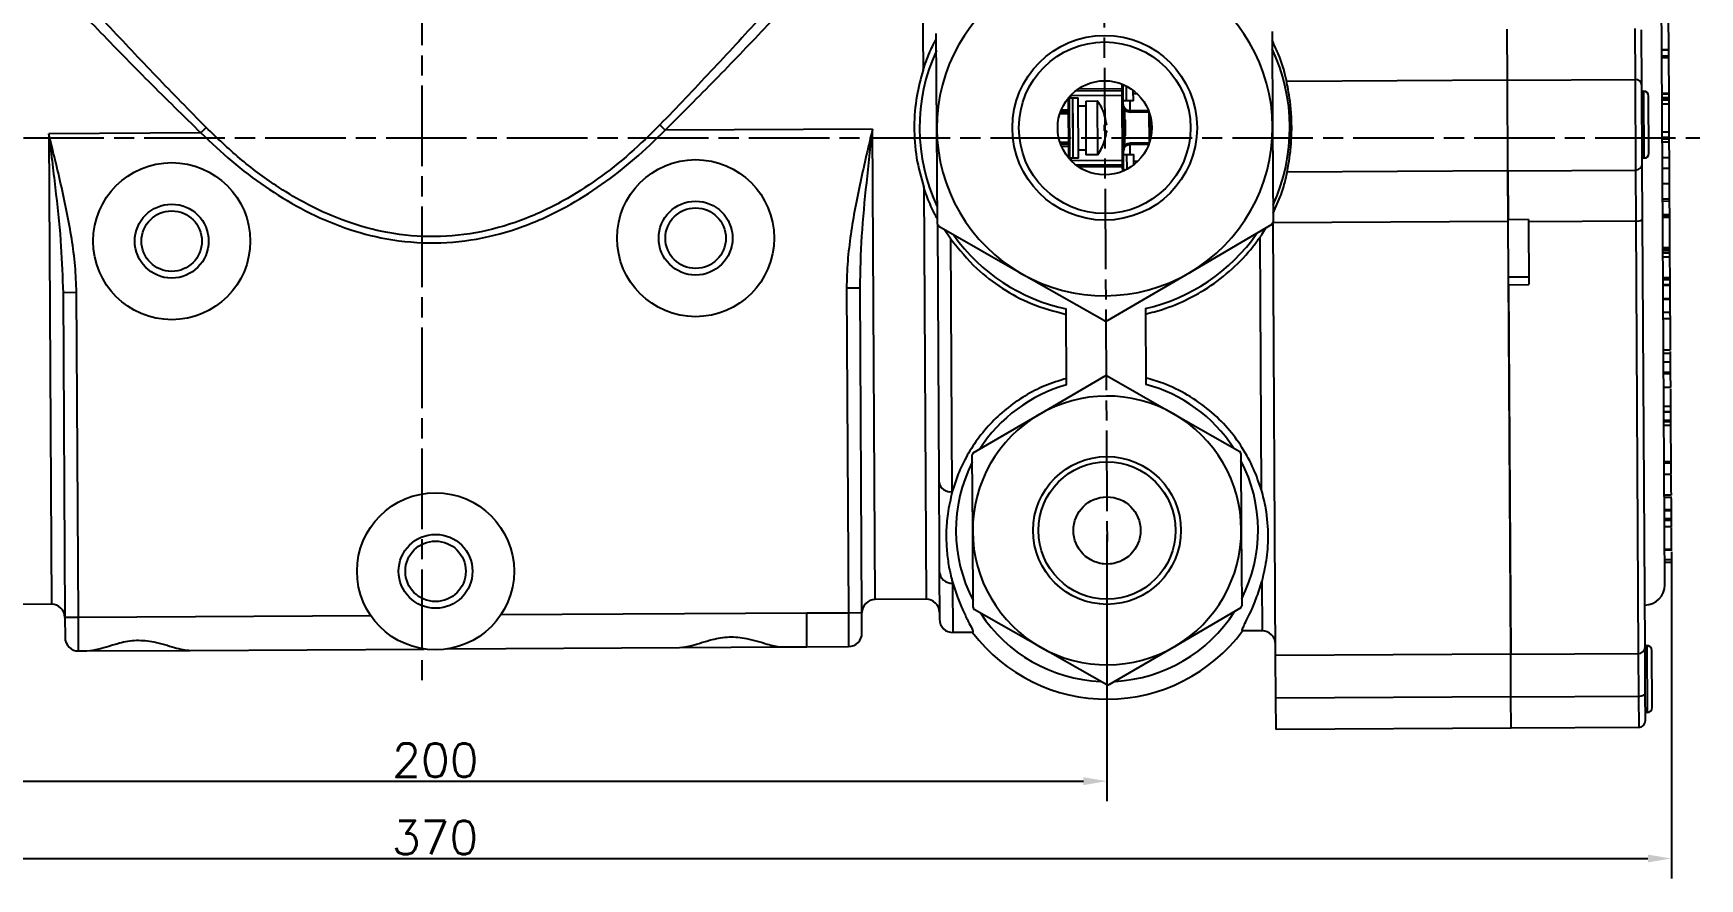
# Model space of a CAD drawing. Header units: millimetres. Extents: x 5231 to 7653, y 7068 to 7959.
# Drawn here: x 6793.1 to 7041.2, y 7515.7 to 7641.5 of the extents above; entities that cross this region are included whole.
import ezdxf

# ---------------------------------------------------------------- set-up
doc = ezdxf.new("R2010")
doc.units = ezdxf.units.MM
doc.linetypes.add('AM_ISO08W050', pattern=[18, 12, -1.5, 3, -1.5])
for name, color, linetype, lineweight in [('AM_5', 3, 'Continuous', 25), ('AM_7', 4, 'AM_ISO08W050', 25), ('标注', 3, 'Continuous', 13)]:
    doc.layers.add(name, color=color, linetype=linetype, lineweight=lineweight)
doc.styles.add('标注', font='txt.shx', dxfattribs={"height": 5})
doc.dimstyles.new('3.5-0.5', dxfattribs={"dimtxt": 5, "dimasz": 3.5, "dimexe": 3, "dimexo": 0.625, "dimtad": 1, "dimdsep": 46, "dimtxsty": '标注', "dimcen": 3.5, "dimaunit": 1, "dimadec": 0, "dimazin": 2, "dimtfac": 1, "dimtmove": 0, "dimatfit": 3, "dimfxl": 0, "dimarcsym": 0})
doc.dimstyles.new('3.5-0.5$0', dxfattribs={"dimtxt": 5, "dimasz": 3.5, "dimexe": 3, "dimexo": 0.625, "dimtad": 1, "dimdsep": 46, "dimtxsty": '标注', "dimcen": 3.5, "dimaunit": 1, "dimadec": 0, "dimazin": 2, "dimtfac": 1, "dimtmove": 0, "dimatfit": 3, "dimfxl": 0, "dimarcsym": 0})

# ---------------------------------------------------------------- blocks, each defined once
blk = doc.blocks.new('*D5')
at = {"layer": 'Defpoints', "color": 0, "transparency": 16777216}
for p in [(6668.88, 7562.23), (7037.01, 7563.74), (7037.01, 7518.71)]:
    blk.add_point(p, dxfattribs=at)
at = {"layer": '标注', "color": 0, "lineweight": -2, "transparency": 16777216}
for p, q in [((7037.01, 7563.12), (7037.01, 7515.71)), ((6668.88, 7561.61), (6668.88, 7515.71)), ((6672.38, 7518.71), (7033.51, 7518.71))]:
    blk.add_line(p, q, dxfattribs=at)
at = {"layer": '标注', "color": 0, "transparency": 16777216}
for points in [[(6672.38, 7519.29), (6672.38, 7518.12), (6668.88, 7518.71)], [(7033.51, 7519.29), (7033.51, 7518.12), (7037.01, 7518.71)]]:
    blk.add_solid(points, dxfattribs=at)
at = {"layer": '标注', "color": 0, "transparency": 16777216, "insert": (6852.94, 7521.83), "char_height": 5, "attachment_point": 5, "style": '标注'}
blk.add_mtext('370', dxfattribs=at)
blk = doc.blocks.new('*D9')
at = {"layer": 'AM_5', "color": 0, "lineweight": -2, "transparency": 16777216}
for p, q in [((6952.98, 7566.91), (6952.98, 7527.22)), ((6752.99, 7565.77), (6752.99, 7527.22)), ((6756.49, 7530.22), (6949.48, 7530.22))]:
    blk.add_line(p, q, dxfattribs=at)
at = {"layer": 'AM_5', "color": 0, "transparency": 16777216}
for points in [[(6756.49, 7530.8), (6756.49, 7529.63), (6752.99, 7530.22)], [(6949.48, 7530.8), (6949.48, 7529.63), (6952.98, 7530.22)]]:
    blk.add_solid(points, dxfattribs=at)
at = {"layer": 'Defpoints', "color": 0, "transparency": 16777216}
for p in [(6952.98, 7567.53), (6752.99, 7566.39), (6952.98, 7530.22)]:
    blk.add_point(p, dxfattribs=at)
at = {"layer": 'AM_5', "color": 0, "transparency": 16777216, "insert": (6852.98, 7533.34), "char_height": 5, "attachment_point": 5, "style": '标注'}
blk.add_mtext('200', dxfattribs=at)

msp = doc.modelspace()

# ---------------------------------------------------------------- linework, layer by layer
at = {"color": 7, "linetype": 'Continuous', "lineweight": 25}
for p, q in [((7036.03, 7559.439), (7035.248, 7696.436)), ((6925.409, 7667.811), (6925.591, 7636.016)), ((7036.546, 7644.245), (7036.575, 7639.088)), ((6927.641, 7627.321), (6927.56, 7641.518)), ((6977.559, 7641.803), (6977.64, 7627.606)), ((7012.601, 7634.546), (7012.558, 7642.119)), ((7031.557, 7642.227), (7031.6, 7634.655)), ((7032.606, 7633.724), (7032.558, 7642.054)), ((7036.575, 7639.088), (7035.575, 7639.083)), ((7036.576, 7639.021), (7035.576, 7639.015)), ((7036.575, 7639.088), (7036.576, 7639.021)), ((7036.576, 7639.021), (7036.581, 7638.102)), ((7036.581, 7638.102), (7035.581, 7638.096)), ((7036.581, 7638.094), (7035.581, 7638.088)), ((7036.582, 7637.863), (7035.582, 7637.857)), ((7036.581, 7638.094), (7036.582, 7637.863)), ((7036.582, 7637.863), (7036.613, 7632.556)), ((7036.709, 7637.603), (7036.584, 7637.602)), ((7036.587, 7636.94), (7036.712, 7636.941)), ((6955.193, 7633.982), (6955.197, 7633.241)), ((6955.397, 7633.206), (6955.393, 7633.899)), ((7012.601, 7634.546), (6979.738, 7634.359)), ((7012.601, 7634.546), (7031.6, 7634.655)), ((7012.678, 7621.066), (7012.601, 7634.546)), ((7031.6, 7634.655), (7031.677, 7621.175)), ((6947.205, 7631.875), (6947.215, 7630.132)), ((6947.416, 7629.934), (6947.403, 7632.109)), ((6947.404, 7631.934), (6947.904, 7631.937)), ((6947.603, 7632.265), (6947.602, 7632.324)), ((6947.603, 7632.265), (6955.202, 7632.308)), ((6947.604, 7631.935), (6947.603, 7632.265)), ((6947.904, 7631.937), (6948.704, 7631.941)), ((6947.93, 7627.437), (6947.904, 7631.937)), ((6947.956, 7622.937), (6947.904, 7631.937)), ((6948.321, 7632.972), (6955.198, 7633.012)), ((6955.197, 7633.241), (6948.633, 7633.203)), ((6948.756, 7622.941), (6948.704, 7631.941)), ((6949.807, 7631.447), (6951.531, 7631.457)), ((6949.807, 7631.447), (6949.853, 7623.448)), ((6951.531, 7631.457), (6951.576, 7623.457)), ((6955.198, 7633.012), (6955.197, 7633.241)), ((6955.198, 7633.012), (6955.202, 7632.308)), ((6955.202, 7632.308), (6955.258, 7622.649)), ((6955.401, 7632.502), (6955.397, 7633.206)), ((6955.459, 7622.457), (6955.401, 7632.502)), ((6955.907, 7631.482), (6955.407, 7631.479)), ((6955.907, 7631.482), (6955.895, 7633.661)), ((6956.907, 7631.488), (6955.907, 7631.482)), ((6956.416, 7629.985), (6956.407, 7631.485)), ((6956.907, 7631.488), (6956.898, 7633.019)), ((6957.511, 7632.491), (6956.901, 7632.488)), ((7032.672, 7622.116), (7032.606, 7633.724)), ((7032.61, 7632.92), (7032.86, 7632.922)), ((7032.86, 7632.922), (7032.917, 7622.922)), ((7033.663, 7623.676), (7033.615, 7632.176)), ((7036.613, 7632.556), (7035.613, 7632.55)), ((7036.613, 7632.519), (7035.613, 7632.513)), ((7036.613, 7632.444), (7035.613, 7632.438)), ((7036.616, 7631.931), (7035.616, 7631.926)), ((7036.618, 7631.623), (7035.618, 7631.618)), ((7036.618, 7631.587), (7035.618, 7631.581)), ((7036.613, 7632.556), (7036.613, 7632.519)), ((7036.613, 7632.519), (7036.613, 7632.444)), ((7036.616, 7631.931), (7036.618, 7631.623)), ((7036.618, 7631.623), (7036.618, 7631.587)), ((7036.618, 7631.587), (7036.621, 7630.998)), ((6945.967, 7629.578), (6947.218, 7629.585)), ((6947.217, 7629.774), (6946.03, 7629.768)), ((6946.166, 7630.126), (6947.215, 7630.132)), ((6947.215, 7630.132), (6947.217, 7629.774)), ((6947.218, 7629.585), (6947.217, 7629.774)), ((6947.218, 7629.585), (6947.242, 7625.281)), ((6947.418, 7629.576), (6947.416, 7629.934)), ((6947.442, 7625.292), (6947.418, 7629.576)), ((6948.711, 7630.741), (6949.811, 7630.747)), ((6952.598, 7629.478), (6952.585, 7629.471)), ((6955.623, 7628.689), (6955.615, 7630.113)), ((6959.164, 7630.001), (6956.416, 7629.985)), ((6956.416, 7629.985), (6956.417, 7629.808)), ((6956.417, 7629.808), (6959.217, 7629.824)), ((6959.216, 7629.862), (6959.217, 7629.824)), ((6959.217, 7629.824), (6959.243, 7625.178)), ((6959.23, 7629.824), (6959.217, 7629.824)), ((6959.44, 7625.8), (6959.42, 7629.205)), ((7036.621, 7630.998), (7035.621, 7630.992)), ((7036.621, 7630.998), (7036.645, 7626.806)), ((6818.086, 7626.695), (6795.423, 7626.566)), ((6795.423, 7626.566), (6795.823, 7556.567)), ((6818.086, 7626.695), (6818.877, 7627.491)), ((6887.197, 7627.09), (6886.398, 7627.877)), ((6918.073, 7627.266), (6887.197, 7627.09)), ((6918.473, 7557.267), (6918.073, 7627.266)), ((6927.722, 7613.124), (6927.641, 7627.321)), ((6947.956, 7622.937), (6947.93, 7627.437)), ((6952.87, 7627.905), (6952.594, 7627.903)), ((6952.599, 7627.023), (6952.875, 7627.025)), ((6955.623, 7628.689), (6955.423, 7628.688)), ((6955.626, 7628.198), (6955.426, 7628.197)), ((6955.628, 7627.809), (6955.428, 7627.808)), ((6955.623, 7628.689), (6955.626, 7628.198)), ((6955.623, 7628.689), (6955.724, 7628.59)), ((6955.626, 7628.198), (6955.628, 7627.809)), ((6955.626, 7628.198), (6955.726, 7628.098)), ((6955.628, 7627.809), (6955.728, 7627.91)), ((6955.628, 7627.809), (6955.637, 7626.233)), ((6955.737, 7626.334), (6955.637, 7626.233)), ((6955.726, 7628.098), (6955.724, 7628.59)), ((6955.728, 7627.91), (6955.726, 7628.098)), ((6955.737, 7626.334), (6955.728, 7627.91)), ((6959.632, 7627.127), (6959.628, 7627.88)), ((6977.64, 7627.606), (6977.721, 7613.409)), ((7036.645, 7626.806), (7035.645, 7626.801)), ((7036.645, 7626.806), (7036.65, 7626.023)), ((6947.242, 7625.281), (6945.992, 7625.274)), ((6946.057, 7625.084), (6947.244, 7625.091)), ((6946.197, 7624.727), (6947.246, 7624.733)), ((6947.242, 7625.281), (6947.244, 7625.091)), ((6947.244, 7625.091), (6947.246, 7624.733)), ((6947.246, 7624.733), (6947.256, 7622.991)), ((6947.444, 7624.934), (6947.442, 7625.292)), ((6947.457, 7622.759), (6947.444, 7624.934)), ((6949.849, 7624.148), (6948.749, 7624.141)), ((6952.608, 7625.456), (6952.621, 7625.448)), ((6955.637, 7626.233), (6955.437, 7626.232)), ((6955.645, 7624.849), (6955.637, 7626.233)), ((6959.243, 7625.178), (6956.443, 7625.162)), ((6956.443, 7625.162), (6956.444, 7624.985)), ((6956.444, 7624.985), (6959.193, 7625.001)), ((6956.453, 7623.485), (6956.444, 7624.985)), ((6959.257, 7625.178), (6959.243, 7625.178)), ((6959.243, 7625.14), (6959.243, 7625.178)), ((7036.65, 7626.023), (7035.65, 7626.017)), ((7036.65, 7625.996), (7035.65, 7625.99)), ((7036.651, 7625.788), (7035.651, 7625.782)), ((7036.654, 7625.326), (7035.654, 7625.32)), ((7036.654, 7625.297), (7035.654, 7625.291)), ((7036.65, 7626.023), (7036.65, 7625.996)), ((7036.65, 7625.996), (7036.651, 7625.788)), ((7036.65, 7625.953), (7036.775, 7625.954)), ((7036.654, 7625.369), (7036.654, 7625.326)), ((7036.654, 7625.326), (7036.654, 7625.297)), ((7036.654, 7625.297), (7036.667, 7623.008)), ((6947.956, 7622.937), (6947.456, 7622.934)), ((6947.658, 7622.605), (6947.656, 7622.935)), ((6947.658, 7622.605), (6955.258, 7622.649)), ((6947.658, 7622.546), (6947.658, 7622.605)), ((6948.756, 7622.941), (6947.956, 7622.937)), ((6955.262, 7621.945), (6948.384, 7621.906)), ((6948.699, 7621.679), (6955.263, 7621.716)), ((6951.576, 7623.457), (6949.853, 7623.448)), ((6955.258, 7622.649), (6955.262, 7621.945)), ((6955.263, 7621.716), (6955.262, 7621.945)), ((6955.263, 7621.716), (6955.267, 7620.975)), ((6955.453, 7623.48), (6955.953, 7623.482)), ((6955.463, 7621.753), (6955.459, 7622.457)), ((6955.467, 7621.06), (6955.463, 7621.753)), ((6955.953, 7623.482), (6956.953, 7623.488)), ((6955.965, 7621.304), (6955.953, 7623.482)), ((6956.962, 7621.957), (6956.953, 7623.488)), ((6956.959, 7622.488), (6957.568, 7622.492)), ((7032.917, 7622.922), (7032.667, 7622.921)), ((7032.72, 7613.787), (7032.672, 7622.116)), ((7036.667, 7623.008), (7035.667, 7623.002)), ((7036.676, 7621.425), (7035.676, 7621.419)), ((7036.676, 7621.396), (7035.676, 7621.39)), ((7036.667, 7623.008), (7036.676, 7621.425)), ((7036.676, 7621.425), (7036.676, 7621.396)), ((7036.676, 7621.396), (7036.689, 7619.107)), ((7012.678, 7621.066), (6979.815, 7620.878)), ((7012.678, 7621.066), (7031.677, 7621.175)), ((7012.721, 7613.494), (7012.678, 7621.066)), ((7012.678, 7621.066), (7012.719, 7613.781)), ((7031.677, 7621.175), (7031.721, 7613.602)), ((7036.689, 7619.107), (7035.689, 7619.102)), ((7036.689, 7619.107), (7036.702, 7616.825)), ((6925.69, 7618.603), (6926.04, 7557.311)), ((7036.702, 7616.825), (7035.702, 7616.819)), ((7036.704, 7616.519), (7035.704, 7616.513)), ((7036.702, 7616.825), (7036.704, 7616.519)), ((7036.704, 7616.519), (7036.715, 7614.527)), ((7036.715, 7614.527), (7035.715, 7614.521)), ((7036.717, 7614.221), (7035.717, 7614.215)), ((7036.718, 7614.092), (7035.718, 7614.086)), ((7036.715, 7614.527), (7036.717, 7614.221)), ((7036.717, 7614.221), (7036.718, 7614.092)), ((7036.717, 7614.212), (7036.842, 7614.213)), ((7036.718, 7614.092), (7036.744, 7609.59)), ((6927.722, 7613.124), (6927.941, 7574.745)), ((6940.264, 7605.742), (6927.929, 7612.77)), ((6929.734, 7610.892), (6928.811, 7612.267)), ((6977.518, 7613.053), (6965.264, 7605.885)), ((7012.721, 7613.494), (6977.722, 7613.294)), ((6978.089, 7548.898), (6977.722, 7613.294)), ((7015.719, 7613.798), (7012.719, 7613.781)), ((7013.089, 7549.098), (7012.721, 7613.494)), ((7015.719, 7613.798), (7015.721, 7613.511)), ((7015.721, 7613.511), (7031.721, 7613.602)), ((7015.721, 7613.511), (7015.775, 7604.125)), ((7031.721, 7613.602), (7032.088, 7549.207)), ((7033.083, 7550.196), (7032.72, 7613.787)), ((6929.949, 7573.316), (6929.734, 7610.892)), ((6975.734, 7611.155), (6975.948, 7573.578)), ((7036.744, 7609.59), (7035.744, 7609.585)), ((7036.745, 7609.285), (7035.745, 7609.279)), ((7036.746, 7609.168), (7035.746, 7609.162)), ((7036.744, 7609.59), (7036.745, 7609.285)), ((7036.745, 7609.285), (7036.746, 7609.168)), ((7036.746, 7609.168), (7036.748, 7608.782)), ((7036.748, 7608.782), (7035.748, 7608.777)), ((7036.752, 7608.193), (7035.752, 7608.187)), ((7036.751, 7608.229), (7036.752, 7608.193)), ((7036.752, 7608.193), (7036.769, 7605.138)), ((6952.6, 7598.714), (6940.264, 7605.742)), ((6965.264, 7605.885), (6953.009, 7598.716)), ((7015.768, 7605.242), (7012.768, 7605.225)), ((7012.775, 7604.108), (7015.775, 7604.125)), ((7012.775, 7604.108), (7013.089, 7549.098)), ((7036.769, 7605.138), (7035.769, 7605.132)), ((7036.771, 7604.849), (7035.771, 7604.843)), ((7036.775, 7604.088), (7035.775, 7604.082)), ((7036.764, 7605.995), (7036.889, 7605.996)), ((7036.769, 7605.138), (7036.771, 7604.849)), ((7036.771, 7604.849), (7036.775, 7604.088)), ((7036.775, 7604.088), (7036.776, 7603.992)), ((6797.517, 7603.757), (6797.558, 7602.913)), ((6799.558, 7602.925), (6797.558, 7602.913)), ((6797.558, 7602.913), (6797.834, 7554.578)), ((6799.834, 7554.59), (6799.558, 7602.925)), ((6916.208, 7603.591), (6914.208, 7603.579)), ((6914.208, 7603.579), (6914.484, 7555.245)), ((6916.484, 7555.256), (6916.208, 7603.591)), ((7036.776, 7603.992), (7035.776, 7603.986)), ((7036.787, 7602.029), (7035.787, 7602.023)), ((7036.787, 7601.911), (7035.788, 7601.905)), ((7036.776, 7603.992), (7036.787, 7602.029)), ((7036.787, 7602.029), (7036.787, 7601.911)), ((7036.787, 7601.911), (7036.798, 7599.985)), ((6946.959, 7589.203), (6946.895, 7600.5)), ((6958.693, 7600.567), (6958.758, 7589.271)), ((7036.798, 7599.985), (7035.799, 7599.979)), ((7036.798, 7599.985), (7036.804, 7599.031)), ((7036.804, 7599.031), (7035.804, 7599.026)), ((7036.804, 7599.031), (7036.831, 7594.364)), ((7036.811, 7597.816), (7036.936, 7597.817)), ((7036.831, 7594.364), (7035.831, 7594.358)), ((7036.82, 7596.148), (7036.945, 7596.149)), ((7036.832, 7594.189), (7036.833, 7593.892)), ((7036.833, 7593.892), (7035.833, 7593.886)), ((7036.841, 7592.565), (7035.841, 7592.559)), ((7036.833, 7593.892), (7036.841, 7592.565)), ((7036.841, 7592.617), (7036.966, 7592.617)), ((7036.841, 7592.565), (7036.85, 7591.039)), ((6942.884, 7584.796), (6952.687, 7590.531)), ((6953.015, 7590.533), (6962.883, 7584.91)), ((7036.85, 7591.039), (7035.85, 7591.033)), ((7036.851, 7590.858), (7035.851, 7590.852)), ((7036.85, 7591.039), (7036.851, 7590.858)), ((7036.851, 7590.858), (7036.862, 7588.801)), ((7036.862, 7588.801), (7035.862, 7588.795)), ((6933.08, 7579.061), (6942.884, 7584.796)), ((6962.883, 7584.91), (6972.752, 7579.288)), ((7036.879, 7585.971), (7035.879, 7585.966)), ((7037.008, 7585.173), (7035.883, 7585.166)), ((7036.883, 7585.158), (7035.883, 7585.153)), ((7036.883, 7585.158), (7036.89, 7583.881)), ((7036.89, 7583.881), (7035.89, 7583.875)), ((7036.892, 7583.679), (7035.892, 7583.673)), ((7036.895, 7583.136), (7035.895, 7583.13)), ((7036.89, 7583.991), (7037.015, 7583.992)), ((7036.89, 7583.881), (7036.892, 7583.679)), ((7036.895, 7583.136), (7036.925, 7577.771)), ((7036.908, 7580.847), (7037.033, 7580.848)), ((6932.983, 7567.419), (6932.918, 7578.776)), ((6972.917, 7579.005), (6972.982, 7567.647)), ((7036.925, 7577.771), (7035.925, 7577.765)), ((7036.927, 7577.528), (7035.927, 7577.522)), ((7036.925, 7577.771), (7036.927, 7577.528)), ((7036.927, 7577.528), (7036.936, 7575.843)), ((7036.936, 7575.843), (7035.936, 7575.837)), ((7036.954, 7572.799), (7035.954, 7572.793)), ((7037.081, 7572.456), (7035.956, 7572.449)), ((7036.949, 7573.56), (7037.074, 7573.561)), ((7036.957, 7572.306), (7036.966, 7570.597)), ((7036.958, 7571.967), (7037.083, 7571.968)), ((7036.966, 7570.597), (7035.966, 7570.591)), ((7036.967, 7570.454), (7035.967, 7570.449)), ((7036.974, 7569.289), (7035.974, 7569.283)), ((7036.966, 7570.597), (7036.967, 7570.454)), ((7036.967, 7570.454), (7036.974, 7569.289)), ((7036.974, 7569.289), (7036.975, 7569.011)), ((6933.048, 7556.061), (6932.983, 7567.419)), ((6972.982, 7567.647), (6973.047, 7556.289)), ((7036.975, 7569.011), (7035.975, 7569.006)), ((7036.981, 7568.066), (7035.981, 7568.06)), ((7036.975, 7569.011), (7036.981, 7568.066)), ((7037, 7564.693), (7036, 7564.687)), ((7037.126, 7564.603), (7036.001, 7564.596)), ((6952.272, 7562.584), (6953.749, 7562.592)), ((7037.009, 7563.14), (7036.009, 7563.135)), ((7037.011, 7562.749), (7036.011, 7562.744)), ((7037.009, 7563.14), (7037.011, 7562.749)), ((6928.017, 7561.468), (6928.057, 7554.322)), ((6930.069, 7552.333), (6930.027, 7559.675)), ((6976.026, 7559.937), (6976.068, 7552.596)), ((6926.04, 7557.311), (6918.473, 7557.267)), ((6795.823, 7556.567), (6780.043, 7556.477)), ((6799.834, 7554.59), (6797.834, 7554.578)), ((6797.834, 7554.578), (6797.851, 7551.578)), ((6843.377, 7554.838), (6799.834, 7554.59)), ((6799.863, 7549.59), (6799.834, 7554.59)), ((6908.272, 7555.209), (6862.729, 7554.949)), ((6914.484, 7555.245), (6908.272, 7555.209)), ((6908.3, 7550.209), (6908.272, 7555.209)), ((6916.484, 7555.256), (6914.484, 7555.245)), ((6914.484, 7555.245), (6914.513, 7550.245)), ((6916.502, 7552.256), (6916.484, 7555.256)), ((6943.082, 7550.156), (6933.213, 7555.778)), ((6972.885, 7556.005), (6963.081, 7550.27)), ((6932.982, 7552.35), (6930.069, 7552.333)), ((6976.068, 7552.596), (6973.155, 7552.58)), ((6799.863, 7549.59), (6801.096, 7549.597)), ((6801.096, 7549.597), (6816.484, 7549.685)), ((6816.484, 7549.685), (6851.337, 7549.884)), ((6854.826, 7549.904), (6889.346, 7550.101)), ((6889.346, 7550.101), (6904.734, 7550.189)), ((6904.734, 7550.189), (6908.3, 7550.209)), ((6908.3, 7550.209), (6914.513, 7550.245)), ((6952.95, 7544.533), (6943.082, 7550.156)), ((6963.081, 7550.27), (6953.278, 7544.535)), ((7033.081, 7550.422), (7033.331, 7550.423)), ((7033.122, 7543.242), (7033.083, 7550.196)), ((7033.331, 7550.423), (7033.389, 7540.423)), ((7034.134, 7541.178), (7034.086, 7549.677)), ((7013.089, 7549.098), (6978.089, 7548.898)), ((6978.125, 7542.576), (6978.089, 7548.898)), ((7013.089, 7549.098), (7032.088, 7549.207)), ((7013.125, 7542.776), (7013.089, 7549.098)), ((7032.088, 7549.207), (7032.124, 7542.884)), ((7013.125, 7542.776), (6978.125, 7542.576)), ((6978.152, 7537.908), (6978.125, 7542.576)), ((7013.125, 7542.776), (7032.124, 7542.884)), ((7013.151, 7538.108), (7013.125, 7542.776)), ((7032.124, 7542.884), (7032.151, 7538.216)), ((7033.145, 7539.222), (7033.122, 7543.242)), ((7033.389, 7540.423), (7033.139, 7540.422)), ((7013.151, 7538.108), (6978.152, 7537.908)), ((7032.151, 7538.216), (7013.151, 7538.108))]:
    msp.add_line(p, q, dxfattribs=at)
at = {"color": 7, "linetype": 'Continuous', "lineweight": 25, "flags": 128}
for points in [[(6947.603, 7632.265), (6947.564, 7632.261), (6947.535, 7632.253)], [(6947.462, 7622.753), (6947.461, 7622.76), (6947.457, 7622.797)], [(6947.658, 7622.605), (6947.619, 7622.609), (6947.59, 7622.616)], [(7032.124, 7542.884), (7032.32, 7542.892), (7032.507, 7542.913), (7032.68, 7542.947), (7032.831, 7542.991), (7032.955, 7543.045), (7033.047, 7543.107), (7033.104, 7543.173), (7033.122, 7543.242)]]:
    msp.add_lwpolyline(points, dxfattribs=at)
at = {"color": 7, "linetype": 'Continuous', "lineweight": 25}
for centre, radius in [((6952.64, 7627.464), 13.75), ((6952.64, 7627.464), 12.771), ((6952.64, 7627.464), 7), ((6813.734, 7610.591), 11.689), ((6891.733, 7611.036), 11.689), ((6891.733, 7611.036), 5.5), ((6813.734, 7610.591), 5.5), ((6813.734, 7610.591), 4.5), ((6891.733, 7611.036), 4.5), ((6952.982, 7567.533), 11), ((6952.982, 7567.533), 10.217), ((6853.016, 7561.452), 11.689), ((6952.982, 7567.533), 5), ((6853.016, 7561.452), 5.5), ((6853.016, 7561.452), 4.5)]:
    msp.add_circle(centre, radius, dxfattribs=at)
for centre, radius, start, end in [((6952.64, 7627.464), 25, 120.32718, 180.32718), ((6952.64, 7627.464), 25, 0.32718, 60.32718), ((6952.64, 7627.464), 27.569, 155.3953, 205.25906), ((6952.64, 7627.464), 27.569, 335.3953, 25.25906), ((7031.637, 7633.686), 0.97, 2.27858, 92.15393), ((6946.43, 7627.428), 6.5, 18.38739, 38.30705), ((6955.247, 7632.936), 0.308, 60.88801, 99.34984), ((6955.201, 7633.208), 0.197, 269.35142, 359.31699), ((6955.205, 7632.505), 0.197, 269.35142, 359.31699), ((7032.865, 7632.172), 0.75, 0.32718, 90.32718), ((6947.216, 7629.932), 0.2, 0.36649, 90.36644), ((6947.218, 7629.575), 0.2, 0.36649, 90.36644), ((6947.273, 7628.579), 1.008, 81.76012, 93.1639), ((6946.43, 7627.428), 6.485, 6.87935, 18.35953), ((6955.564, 7630.512), 0.403, 248.32553, 277.33535), ((6952.64, 7627.464), 25, 180.32718, 240.32718), ((6945.269, 7627.422), 7.341, 356.89078, 3.76358), ((6946.43, 7627.428), 6.485, 342.29483, 353.77501), ((6952.64, 7627.464), 25, 300.32718, 0.32718), ((6947.287, 7626.287), 1.008, 267.49046, 278.89424), ((6947.243, 7625.291), 0.2, 270.28792, 0.28786), ((6947.245, 7624.933), 0.2, 270.28792, 0.28786), ((6946.43, 7627.428), 6.5, 322.34731, 342.26697), ((6955.598, 7624.449), 0.403, 83.319, 112.32883), ((6955.262, 7622.452), 0.197, 1.33736, 91.30294), ((6955.266, 7621.749), 0.197, 1.33736, 91.30294), ((6955.31, 7622.021), 0.308, 261.30451, 299.76635), ((7031.703, 7622.144), 0.97, 268.50043, 358.37578), ((7032.913, 7623.672), 0.75, 270.32718, 0.32718), ((6952.64, 7627.464), 28.75, 209.91903, 210.73533), ((6952.64, 7627.464), 27.569, 215.3953, 257.97106), ((6952.64, 7627.464), 27.569, 282.6833, 325.25906), ((6952.64, 7627.464), 28.75, 329.91903, 330.73533), ((7031.954, 7615.135), 1.551, 261.34821, 299.59275), ((6952.64, 7627.464), 25, 240.32718, 300.32718), ((6952.64, 7627.464), 28.75, 269.91903, 270.73533), ((6952.982, 7567.533), 22.492, 105.53317, 147.55413), ((6952.982, 7567.533), 23, 89.91903, 90.73533), ((6952.982, 7567.533), 22.492, 33.10023, 75.12119), ((6952.982, 7567.533), 20, 60.32718, 120.32718), ((6952.982, 7567.533), 20, 120.32718, 180.32718), ((6952.982, 7567.533), 20, 0.32718, 60.32718), ((6952.982, 7567.533), 23, 29.91903, 30.73533), ((6952.982, 7567.533), 22.492, 153.10023, 207.55413), ((6952.982, 7567.533), 23, 149.91903, 150.73533), ((6952.982, 7567.533), 22.492, 333.10023, 27.55413), ((6929.698, 7575.089), 1.791, 191.07965, 278.04943), ((6952.982, 7567.533), 20, 180.32718, 240.32718), ((6952.982, 7567.533), 20, 300.32718, 0.32718), ((6929.923, 7561.582), 1.91, 183.42483, 273.12137), ((7033.03, 7559.422), 3, 270.32718, 0.32718), ((6918.484, 7555.267), 2, 90.32718, 180.32718), ((6926.052, 7555.311), 2, 0.32718, 90.32718), ((6795.834, 7554.567), 2, 0.32718, 90.32718), ((6952.982, 7567.533), 23, 209.91903, 210.73533), ((6952.982, 7567.533), 22.492, 213.10023, 267.55413), ((6952.982, 7567.533), 22.492, 273.10023, 327.55413), ((6952.982, 7567.533), 23, 329.91903, 330.73533), ((6914.502, 7552.245), 2, 270.32718, 0.32718), ((6930.057, 7554.333), 2, 180.32718, 270.32718), ((6952.982, 7567.533), 25.111, 217.20256, 323.4518), ((6976.08, 7550.596), 2, 0.32718, 90.32718), ((6799.851, 7551.59), 2, 180.32718, 270.32718), ((6952.982, 7567.533), 20, 240.32718, 300.32718), ((7032.091, 7550.199), 0.992, 269.86502, 359.85744), ((7033.336, 7549.673), 0.75, 0.32718, 90.32718), ((6952.982, 7567.533), 23, 269.91903, 270.73533), ((7033.384, 7541.173), 0.75, 270.32718, 0.32718), ((7032.145, 7539.216), 1, 270.32718, 0.32718)]:
    msp.add_arc(centre, radius, start, end, dxfattribs=at)
for points, knots in [([(6818.877, 7627.491), (6816.389, 7630.024), (6811.413, 7635.087), (6804.088, 7642.882), (6796.866, 7650.723), (6790.599, 7657.674), (6785.282, 7663.646), (6782.375, 7666.95), (6780.918, 7668.607)], [0, 0, 0, 0, 0.1836196, 0.367222, 0.5564109, 0.7455629, 0.8724613, 1, 1, 1, 1]), ([(6923.884, 7669.423), (6922.454, 7667.759), (6919.585, 7664.422), (6914.405, 7658.468), (6908.354, 7651.599), (6901.306, 7643.761), (6894.004, 7635.8), (6888.933, 7630.518), (6886.398, 7627.877)], [0, 0, 0, 0, 0.1268853, 0.2544367, 0.4378502, 0.6212966, 0.8106384, 1, 1, 1, 1]), ([(6779.412, 7666.977), (6780.888, 7665.362), (6783.848, 7662.124), (6789.195, 7656.346), (6795.441, 7649.679), (6802.716, 7642.075), (6810.249, 7634.359), (6815.474, 7629.25), (6818.086, 7626.695)], [0, 0, 0, 0, 0.1267265, 0.2541095, 0.4376598, 0.6212433, 0.8106118, 1, 1, 1, 1]), ([(6887.197, 7627.09), (6889.704, 7629.597), (6894.718, 7634.611), (6902.095, 7642.331), (6909.366, 7650.099), (6915.673, 7656.985), (6921.021, 7662.899), (6923.944, 7666.171), (6925.409, 7667.811)], [0, 0, 0, 0, 0.1837578, 0.3674983, 0.5567128, 0.7458901, 0.8726298, 1, 1, 1, 1]), ([(6925.591, 7636.016), (6925.89, 7636.888), (6926.274, 7638.011), (6926.901, 7639.404), (6927.225, 7640.061), (6927.445, 7640.468), (6927.546, 7640.643), (6927.558, 7640.653), (6927.564, 7640.658)], [0, 0, 0, 0, 0.4821275, 0.6208902, 0.808203, 0.87267, 0.937666, 1, 1, 1, 1]), ([(6979.738, 7634.359), (6979.638, 7634.831), (6979.44, 7635.775), (6978.711, 7638.066), (6977.923, 7639.723), (6977.566, 7640.473)], [0, 0, 0, 0, 0.3537743, 0.7076089, 1, 1, 1, 1]), ([(6925.591, 7636.016), (6925.247, 7634.738), (6924.511, 7632.006), (6924.178, 7627.598), (6924.476, 7623.001), (6925.29, 7620.054), (6925.69, 7618.603)], [0, 0, 0, 0, 0.2248789, 0.4807796, 0.7445178, 1, 1, 1, 1]), ([(6979.815, 7620.878), (6979.88, 7621.238), (6980.01, 7621.958), (6980.299, 7623.875), (6980.484, 7626.163), (6980.489, 7628.615), (6980.309, 7630.924), (6980.022, 7632.873), (6979.819, 7633.919), (6979.751, 7634.29), (6979.738, 7634.359)], [0, 0, 0, 0, 0.1392095, 0.278354, 0.418662, 0.5563775, 0.6916671, 0.8285305, 0.9684858, 1, 1, 1, 1]), ([(7036.613, 7632.444), (7036.613, 7632.432), (7036.613, 7632.408), (7036.614, 7632.222), (7036.615, 7632.042), (7036.616, 7631.931)], [0, 0, 0, 0, 0.2815224, 0.5597776, 1, 1, 1, 1]), ([(6955.615, 7630.113), (6955.589, 7630.184), (6955.513, 7630.396), (6955.433, 7630.666), (6955.412, 7630.884), (6955.41, 7630.964), (6955.41, 7630.978), (6955.41, 7630.979)], [0, 0, 0, 0, 0.24085865, 0.71962646, 0.95414112, 0.99321519, 1, 1, 1, 1]), ([(6956.416, 7629.985), (6956.304, 7629.995), (6956.08, 7630.016), (6955.781, 7630.185), (6955.554, 7630.434), (6955.43, 7630.715), (6955.416, 7630.902), (6955.41, 7630.979)], [0, 0, 0, 0, 0.2116729, 0.4234834, 0.6360183, 0.8503704, 1, 1, 1, 1]), ([(6955.615, 7630.113), (6955.633, 7630.097), (6955.752, 7629.995), (6956.014, 7629.846), (6956.283, 7629.821), (6956.417, 7629.808)], [0, 0, 0, 0, 0.0824827, 0.5417069, 1, 1, 1, 1]), ([(6799.558, 7602.925), (6799.51, 7604.259), (6799.412, 7606.937), (6798.692, 7612.23), (6797.366, 7618.765), (6796.074, 7623.946), (6795.427, 7626.549), (6795.423, 7626.566)], [0, 0, 0, 0, 0.166496, 0.3340173, 0.6654857, 0.9978316, 1, 1, 1, 1]), ([(6795.423, 7626.566), (6795.425, 7626.548), (6795.754, 7623.892), (6796.397, 7618.587), (6797.245, 7610.997), (6797.431, 7606.058), (6797.517, 7603.757)], [0, 0, 0, 0, 0.0023022, 0.3488968, 0.6967066, 1, 1, 1, 1]), ([(6818.086, 7626.695), (6819.592, 7625.266), (6822.606, 7622.406), (6827.573, 7618.636), (6832.929, 7615.343), (6838.706, 7612.725), (6845.101, 7610.854), (6851.997, 7610.116), (6859.155, 7610.68), (6866.053, 7612.59), (6872.269, 7615.432), (6877.795, 7618.917), (6882.724, 7622.746), (6885.707, 7625.643), (6887.197, 7627.09)], [0, 0, 0, 0, 0.0791525, 0.1584325, 0.2374544, 0.3186043, 0.3996817, 0.4906772, 0.5816628, 0.6719584, 0.7623641, 0.8414461, 0.920787, 1, 1, 1, 1]), ([(6886.398, 7627.877), (6884.942, 7626.444), (6882.026, 7623.577), (6877.206, 7619.777), (6871.805, 7616.319), (6865.733, 7613.497), (6858.999, 7611.599), (6852.01, 7611.04), (6845.276, 7611.774), (6839.034, 7613.633), (6833.78, 7616.053), (6828.693, 7619.138), (6823.771, 7622.807), (6820.509, 7625.929), (6818.877, 7627.491)], [0, 0, 0, 0, 0.079479, 0.1590841, 0.2384269, 0.3286373, 0.4187293, 0.5092837, 0.5998488, 0.6807634, 0.7617558, 0.8243123, 0.9121312, 1, 1, 1, 1]), ([(6918.073, 7627.266), (6918.069, 7627.249), (6917.453, 7624.644), (6916.221, 7619.449), (6914.97, 7612.906), (6914.31, 7607.6), (6914.242, 7604.922), (6914.208, 7603.579)], [0, 0, 0, 0, 0.0021684, 0.3338685, 0.6659829, 0.8325958, 1, 1, 1, 1]), ([(6916.208, 7603.591), (6916.274, 7606.173), (6916.407, 7611.386), (6917.188, 7619.267), (6917.772, 7624.579), (6918.071, 7627.249), (6918.073, 7627.266)], [0, 0, 0, 0, 0.3282018, 0.6623673, 0.9977801, 1, 1, 1, 1]), ([(6952.869, 7628.205), (6952.872, 7628.171), (6952.88, 7628.105), (6952.884, 7628.015), (6952.884, 7627.947), (6952.879, 7627.91), (6952.873, 7627.907), (6952.87, 7627.905)], [0, 0, 0, 0, 0.2136137, 0.4272961, 0.6394584, 0.8509592, 1, 1, 1, 1]), ([(6952.875, 7627.025), (6952.879, 7627.022), (6952.886, 7627.015), (6952.89, 7626.964), (6952.89, 7626.889), (6952.885, 7626.805), (6952.879, 7626.748), (6952.877, 7626.725)], [0, 0, 0, 0, 0.2136137, 0.4272961, 0.6394584, 0.8509592, 1, 1, 1, 1]), ([(6955.45, 7623.98), (6955.455, 7624.057), (6955.467, 7624.244), (6955.588, 7624.526), (6955.812, 7624.778), (6956.109, 7624.951), (6956.333, 7624.974), (6956.444, 7624.985)], [0, 0, 0, 0, 0.1496296, 0.3639817, 0.5765166, 0.7883271, 1, 1, 1, 1]), ([(6955.645, 7624.849), (6955.62, 7624.777), (6955.546, 7624.564), (6955.469, 7624.293), (6955.451, 7624.076), (6955.45, 7623.995), (6955.45, 7623.982), (6955.45, 7623.98)], [0, 0, 0, 0, 0.2408586, 0.7196265, 0.9541411, 0.9932152, 1, 1, 1, 1]), ([(6956.443, 7625.162), (6956.309, 7625.148), (6956.041, 7625.12), (6955.781, 7624.968), (6955.663, 7624.865), (6955.645, 7624.849)], [0, 0, 0, 0, 0.4582931, 0.9175173, 1, 1, 1, 1]), ([(7036.651, 7625.788), (7036.652, 7625.722), (7036.652, 7625.59), (7036.653, 7625.431), (7036.653, 7625.382), (7036.654, 7625.369)], [0, 0, 0, 0, 0.4234198, 0.8451404, 1, 1, 1, 1]), ([(6977.713, 7614.74), (6978.14, 7615.682), (6978.993, 7617.57), (6979.592, 7619.73), (6979.748, 7620.537), (6979.815, 7620.878)], [0, 0, 0, 0, 0.3654374, 0.7316204, 1, 1, 1, 1]), ([(6927.717, 7613.984), (6927.712, 7613.987), (6927.703, 7613.993), (6927.618, 7614.133), (6927.452, 7614.429), (6927.103, 7615.095), (6926.432, 7616.511), (6925.985, 7617.771), (6925.69, 7618.603)], [0, 0, 0, 0, 0.0547405, 0.1094947, 0.1816096, 0.2978081, 0.5365298, 1, 1, 1, 1]), ([(6976.592, 7612.512), (6976.399, 7612.182), (6976.139, 7611.738), (6975.817, 7611.274), (6975.734, 7611.155)], [0, 0, 0, 0, 0.7422832, 1, 1, 1, 1]), ([(6929.734, 7610.892), (6930.961, 7609.375), (6933.189, 7606.619), (6937.331, 7603.491), (6941.774, 7601.06), (6945.139, 7600.159), (6946.899, 7599.688)], [0, 0, 0, 0, 0.2794219, 0.507449, 0.7421952, 1, 1, 1, 1]), ([(6958.698, 7599.755), (6959.146, 7599.861), (6961.017, 7600.304), (6964.202, 7601.468), (6968.116, 7603.593), (6971.687, 7606.371), (6974.18, 7609.015), (6975.408, 7610.706), (6975.734, 7611.155)], [0, 0, 0, 0, 0.0651536, 0.27251, 0.4799302, 0.7001338, 0.9203511, 1, 1, 1, 1]), ([(7036.748, 7608.782), (7036.749, 7608.719), (7036.749, 7608.593), (7036.75, 7608.402), (7036.751, 7608.261), (7036.751, 7608.216), (7036.752, 7608.193)], [0, 0, 0, 0, 0.2805008, 0.5599417, 0.7795402, 1, 1, 1, 1]), ([(6946.954, 7590.15), (6945.863, 7589.813), (6943.682, 7589.138), (6940.658, 7587.569), (6937.918, 7585.641), (6935.459, 7583.341), (6933.39, 7580.771), (6931.814, 7578.154), (6930.67, 7575.645), (6930.189, 7574.092), (6929.949, 7573.316)], [0, 0, 0, 0, 0.12059968, 0.24122666, 0.36668059, 0.49219258, 0.62823773, 0.76437527, 0.88216682, 1, 1, 1, 1]), ([(6975.948, 7573.578), (6975.601, 7574.623), (6974.906, 7576.711), (6973.221, 7579.836), (6971.026, 7582.786), (6968.325, 7585.461), (6965.061, 7587.748), (6961.8, 7589.345), (6959.604, 7589.974), (6958.752, 7590.217)], [0, 0, 0, 0, 0.1585778, 0.3170126, 0.4639586, 0.6107796, 0.7586227, 0.9063783, 1, 1, 1, 1]), ([(7036.863, 7588.625), (7036.866, 7588.206), (7036.87, 7587.544), (7036.875, 7586.594), (7036.877, 7586.179), (7036.879, 7585.971)], [0, 0, 0, 0, 0.4644943, 0.7321859, 1, 1, 1, 1]), ([(7036.879, 7585.971), (7036.88, 7585.797), (7036.882, 7585.449), (7036.883, 7585.182), (7036.883, 7585.225), (7036.883, 7585.244)], [0, 0, 0, 0, 0.3520533, 0.7042856, 1, 1, 1, 1]), ([(7036.892, 7583.657), (7036.892, 7583.639), (7036.892, 7583.612), (7036.892, 7583.563), (7036.893, 7583.518), (7036.893, 7583.448), (7036.894, 7583.315), (7036.894, 7583.208), (7036.895, 7583.136)], [0, 0, 0, 0, 0.1263216, 0.1802778, 0.2350742, 0.3460005, 0.5630009, 1, 1, 1, 1]), ([(6927.941, 7574.745), (6927.944, 7574.148), (6927.954, 7572.397), (6927.973, 7569.097), (6927.994, 7565.478), (6928.008, 7562.993), (6928.015, 7561.717), (6928.017, 7561.468)], [0, 0, 0, 0, 0.1097399, 0.3217632, 0.6238215, 0.9265247, 1, 1, 1, 1]), ([(7036.937, 7575.74), (7036.937, 7575.647), (7036.941, 7575.073), (7036.946, 7574.179), (7036.951, 7573.268), (7036.953, 7572.955), (7036.954, 7572.799)], [0, 0, 0, 0, 0.0886133, 0.5434746, 0.7717201, 1, 1, 1, 1]), ([(6929.949, 7573.316), (6929.687, 7572.199), (6929.196, 7570.1), (6929.009, 7567.259), (6929.077, 7564.713), (6929.378, 7562.377), (6929.734, 7560.734), (6929.97, 7559.88), (6930.027, 7559.675)], [0, 0, 0, 0, 0.2063271, 0.3875921, 0.568918, 0.7549664, 0.9410472, 1, 1, 1, 1]), ([(6975.948, 7573.578), (6976.18, 7572.66), (6976.792, 7570.23), (6977.008, 7566.489), (6976.738, 7562.936), (6976.264, 7560.94), (6976.026, 7559.937)], [0, 0, 0, 0, 0.1656769, 0.4382099, 0.7177429, 1, 1, 1, 1]), ([(7036.981, 7567.98), (7036.983, 7567.633), (7036.988, 7566.783), (7036.994, 7565.72), (7036.998, 7564.971), (7036.999, 7564.785), (7037, 7564.693)], [0, 0, 0, 0, 0.2561162, 0.6273694, 0.8136865, 1, 1, 1, 1]), ([(7037.002, 7564.343), (7037.004, 7564.076), (7037.007, 7563.432), (7037.008, 7563.248), (7037.009, 7563.14)], [0, 0, 0, 0, 0.4132816, 1, 1, 1, 1]), ([(6930.027, 7559.675), (6930.281, 7558.871), (6930.791, 7557.264), (6931.629, 7555.381), (6932.364, 7553.899), (6932.851, 7552.962), (6933.071, 7552.44), (6933.012, 7552.38), (6932.982, 7552.35)], [0, 0, 0, 0, 0.1761379, 0.3522824, 0.5329636, 0.7136039, 0.8563573, 1, 1, 1, 1]), ([(6973.155, 7552.58), (6973.125, 7552.613), (6973.066, 7552.681), (6973.299, 7553.232), (6973.745, 7554.12), (6974.401, 7555.473), (6975.224, 7557.326), (6975.758, 7559.065), (6976.026, 7559.937)], [0, 0, 0, 0, 0.1525742, 0.3051596, 0.461858, 0.6185799, 0.8086165, 1, 1, 1, 1]), ([(6801.096, 7549.597), (6801.687, 7549.675), (6803.088, 7549.859), (6805.631, 7550.788), (6808.481, 7551.305), (6811.391, 7550.975), (6813.66, 7550.235), (6815.409, 7549.767), (6816.122, 7549.712), (6816.484, 7549.685)], [0, 0, 0, 0, 0.1425407, 0.3381194, 0.4834008, 0.6294005, 0.8226073, 0.9097424, 1, 1, 1, 1]), ([(6889.346, 7550.101), (6889.937, 7550.179), (6891.339, 7550.363), (6893.881, 7551.292), (6896.731, 7551.809), (6899.641, 7551.479), (6902.234, 7550.63), (6903.938, 7550.208), (6904.623, 7550.191), (6904.734, 7550.189)], [0, 0, 0, 0, 0.1425881, 0.3382317, 0.4835614, 0.6296095, 0.8228805, 0.971289, 1, 1, 1, 1])]:
    msp.add_open_spline(points, degree=3, knots=knots, dxfattribs=at)
at = {"layer": 'AM_7'}
for p, q in [((6850.975, 7921.741), (6850.975, 7543.945)), ((6952.281, 7690.394), (6953, 7564.533)), ((6665.644, 7625.979), (7041.221, 7625.979))]:
    msp.add_line(p, q, dxfattribs=at)

# ---------------------------------------------------------------- dimensions: what is measured, and where the dimension line sits
at = {"layer": 'AM_5'}
dim = msp.add_linear_dim(base=(6952.982, 7530.217), p1=(6752.986, 7566.391), p2=(6952.982, 7567.533), dimstyle='3.5-0.5$0', override={"dimpost": '', "dimarcsym": 1}, dxfattribs=at)
dim.commit()
dim.dimension.update_dxf_attribs({"geometry": '*D9', "text_midpoint": (6852.984, 7533.342)})
at = {"layer": '标注'}
dim = msp.add_linear_dim(base=(7037.005, 7518.706), p1=(6668.883, 7562.233), p2=(7037.005, 7563.742), text='370', dimstyle='3.5-0.5', override={"dimarcsym": 1}, dxfattribs=at)
dim.commit()
dim.dimension.update_dxf_attribs({"geometry": '*D5', "text_midpoint": (6852.944, 7521.831)})

doc.saveas('drawing.dxf')
